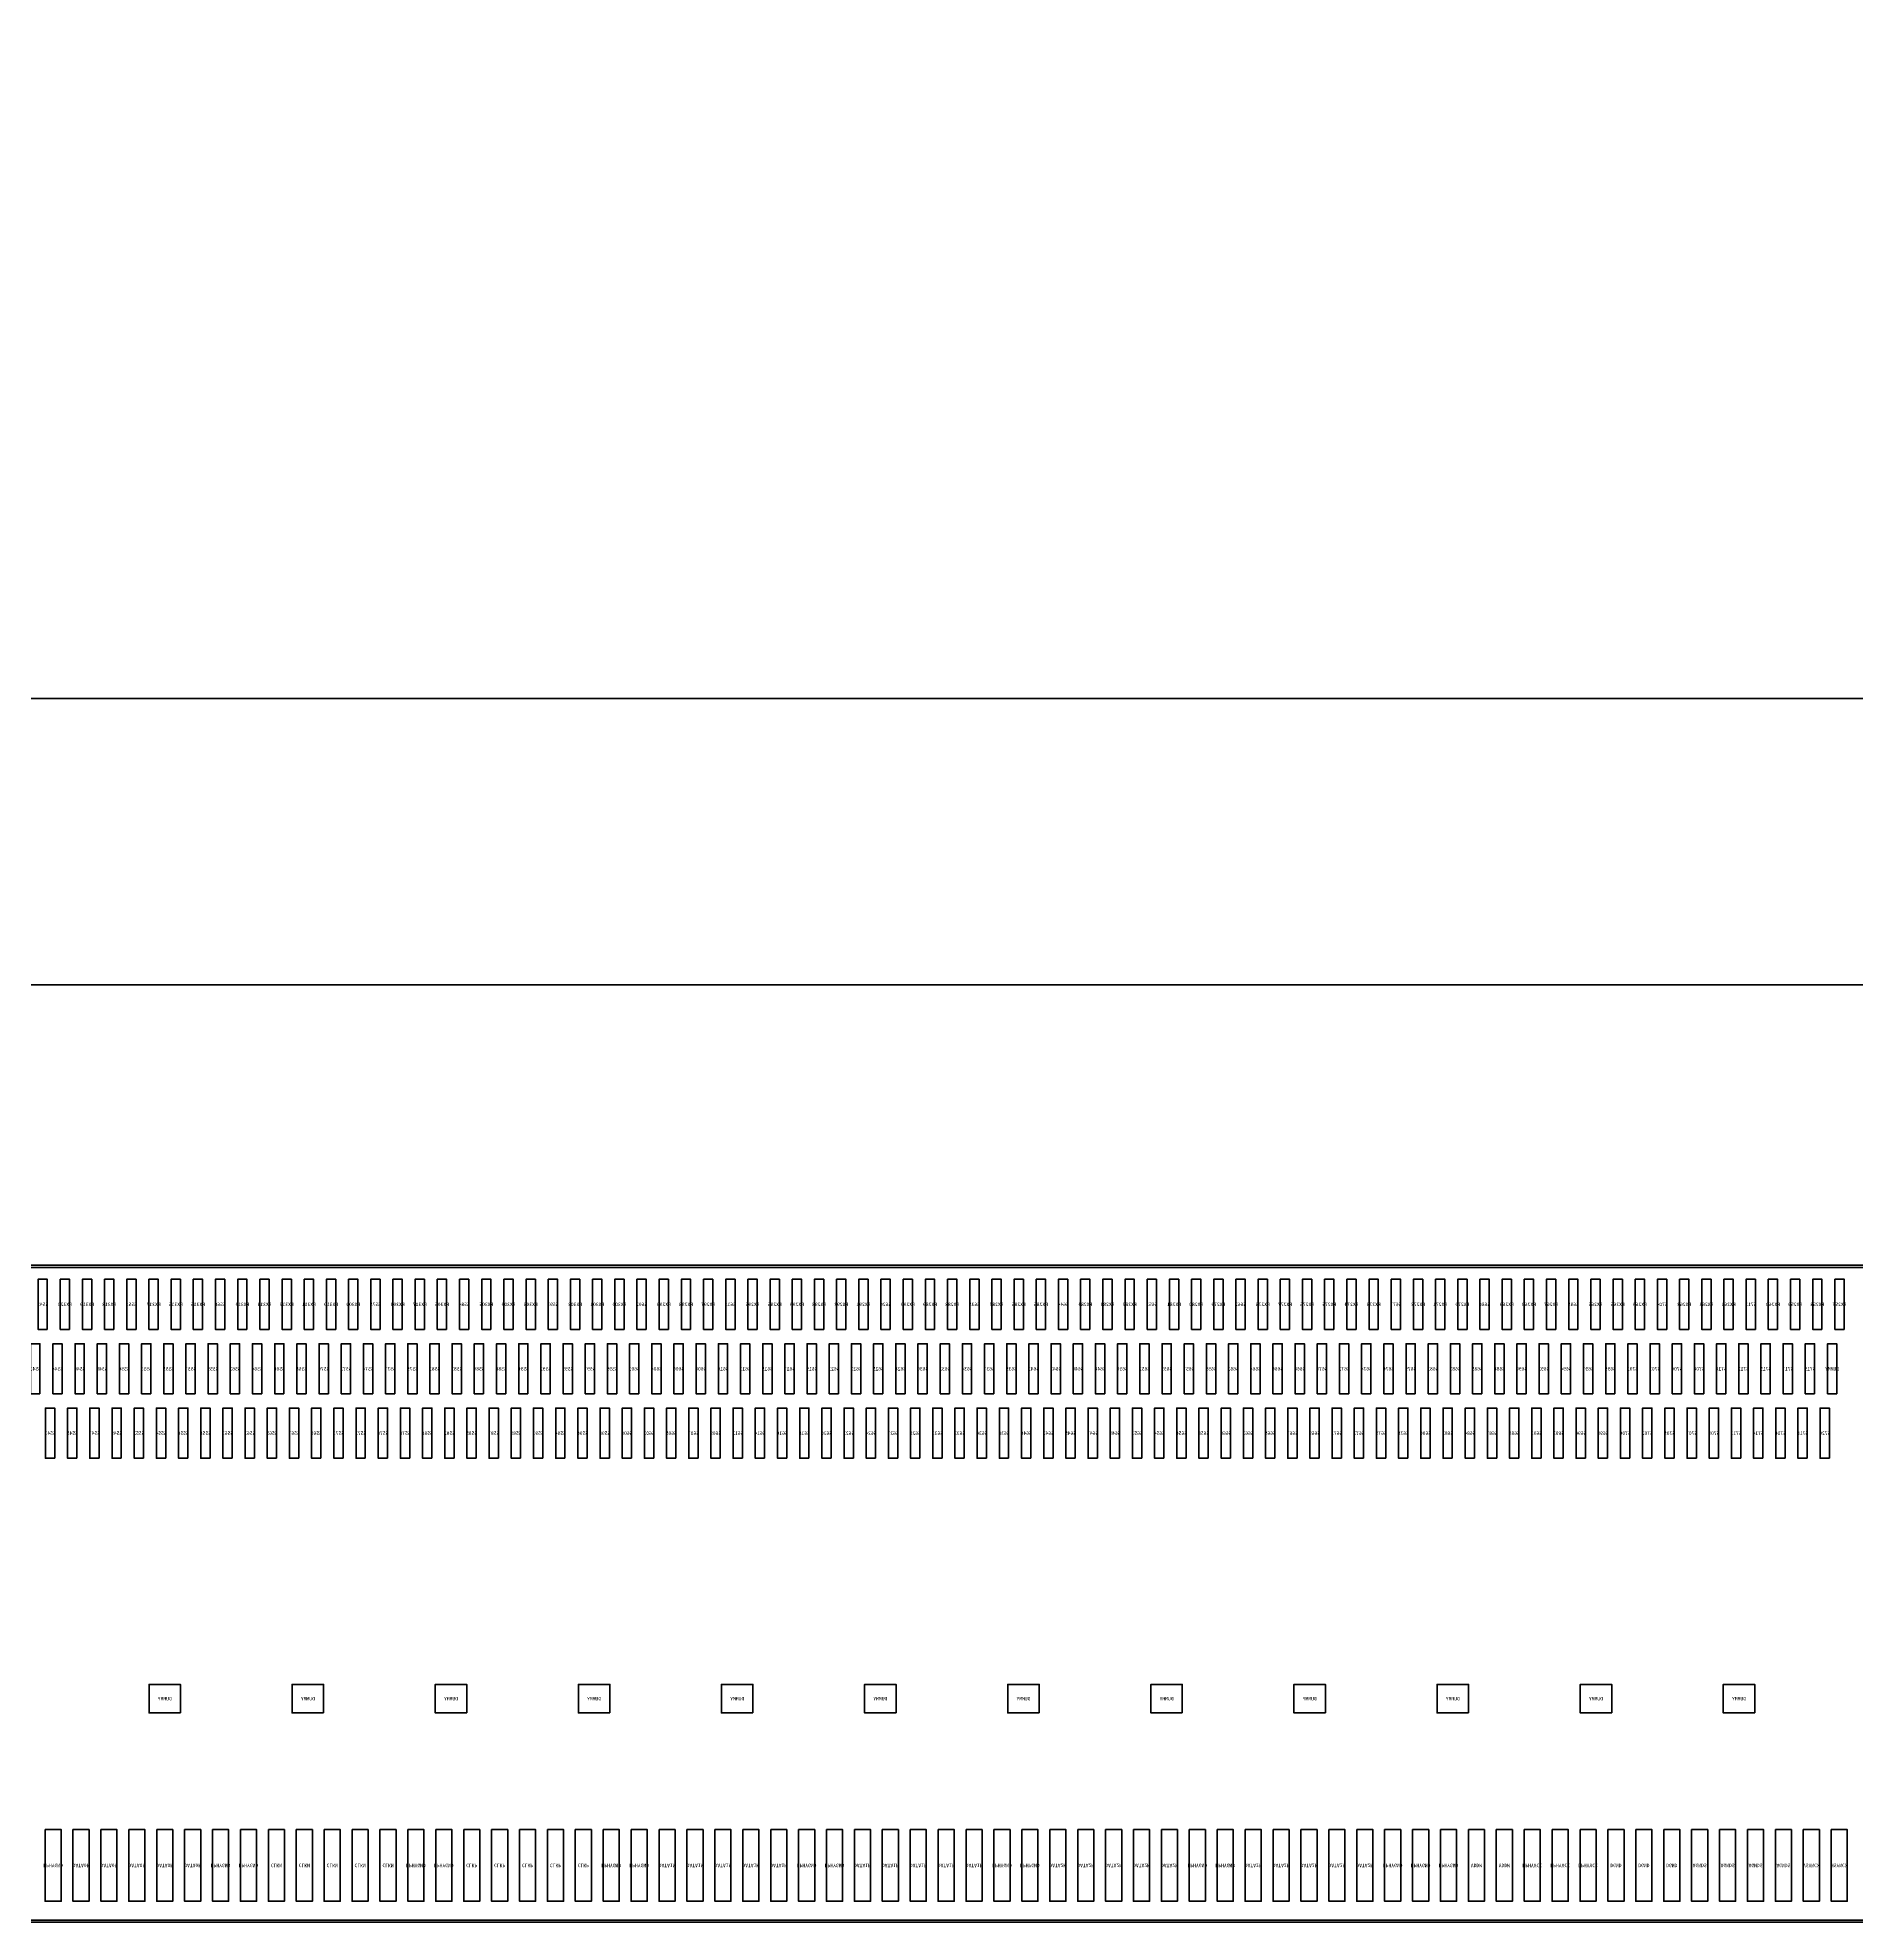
# Model space of a CAD drawing. Header units: inches. Extents: x 384 to 1427, y -468 to -47.
# Drawn here: x 1020.133 to 1022.674, y -290.273 to -287.64 of the extents above; entities that cross this region are included whole.
import ezdxf
from ezdxf.enums import TextEntityAlignment as Align

# ---------------------------------------------------------------- set-up
doc = ezdxf.new("R2010")
doc.units = ezdxf.units.IN
doc.header["$LTSCALE"] = 1.21
doc.header["$MEASUREMENT"] = 0
doc.layers.get('0').update_dxf_attribs({"linetype": 'CONTINUOUS'})
for name, color, linetype, lineweight in [('2ITO.drawing', 4, 'CONTINUOUS', 100), ('LABEL.drawing', 7, 'CONTINUOUS', 100), ('TFT_line.drawing', 3, 'CONTINUOUS', 100)]:
    doc.layers.add(name, color=color, linetype=linetype, lineweight=lineweight)
doc.layers.add('标 注', color=3, linetype='CONTINUOUS')
doc.styles.get("Standard").update_dxf_attribs({"font": 'txt', "width": 0.8})

# ---------------------------------------------------------------- blocks, each defined once
blk = doc.blocks.new('z_ILB3_NOT')
at = {"layer": 'TFT_line.drawing', "color": 3, "linetype": 'Continuous', "lineweight": 100}
blk.add_lwpolyline([(-0.01125, -0.05), (0.01125, -0.05), (0.01125, 0.05), (-0.01125, 0.05)], close=True, dxfattribs=at)
blk = doc.blocks.new('z_DMY1')
at = {"layer": 'TFT_line.drawing', "color": 3, "linetype": 'Continuous', "lineweight": 100}
blk.add_lwpolyline([(-0.022, -0.02), (0.022, -0.02), (0.022, 0.02), (-0.022, 0.02)], close=True, dxfattribs=at)
blk = doc.blocks.new('z_PAD_DUMMY_NOT')
at = {"color": 1, "linetype": 'Continuous', "lineweight": 100}
for p in [(0.9, -0.1465), (1.1, -0.1465), (1.3, -0.1465), (1.5, -0.1465), (1.7, -0.1465), (1.9, -0.1465), (2.1, -0.1465), (2.3, -0.1465), (2.5, -0.1465), (2.7, -0.1465), (2.9, -0.1465), (3.1, -0.1465)]:
    blk.add_blockref('z_DMY1', p, dxfattribs=at)
blk = doc.blocks.new('S_PAD_NOT')
at = {"layer": 'TFT_line.drawing', "color": 3, "linetype": 'Continuous', "lineweight": 100}
blk.add_lwpolyline([(-0.0065, -0.035), (0.0065, -0.035), (0.0065, 0.035), (-0.0065, 0.035)], close=True, dxfattribs=at)
blk = doc.blocks.new('ST7102_padlocation_NOT')
at = {"layer": 'TFT_line.drawing', "color": 3, "linetype": 'Continuous', "lineweight": 100}
for points in [[(-11.25, -0.459), (11.25, -0.459), (11.25, 0.459), (-11.25, 0.459)], [(-11.247, -0.456), (11.247, -0.456), (11.247, 0.456), (-11.247, 0.456)]]:
    blk.add_lwpolyline(points, close=True, dxfattribs=at)
at = {"color": 1, "linetype": 'Continuous', "lineweight": 100}
for name, p in [('S_PAD_NOT', (0.7596, 0.4045)), ('S_PAD_NOT', (0.7906, 0.4045)), ('S_PAD_NOT', (0.8216, 0.4045)), ('S_PAD_NOT', (0.8526, 0.4045)), ('S_PAD_NOT', (0.8836, 0.4045)), ('S_PAD_NOT', (0.9146, 0.4045)), ('S_PAD_NOT', (0.9456, 0.4045)), ('S_PAD_NOT', (0.9766, 0.4045)), ('S_PAD_NOT', (1.0076, 0.4045)), ('S_PAD_NOT', (1.0386, 0.4045)), ('S_PAD_NOT', (1.0696, 0.4045)), ('S_PAD_NOT', (1.1006, 0.4045)), ('S_PAD_NOT', (1.1316, 0.4045)), ('S_PAD_NOT', (1.1626, 0.4045)), ('S_PAD_NOT', (1.1936, 0.4045)), ('S_PAD_NOT', (1.2246, 0.4045)), ('S_PAD_NOT', (1.2556, 0.4045)), ('S_PAD_NOT', (1.2866, 0.4045)), ('S_PAD_NOT', (1.3176, 0.4045)), ('S_PAD_NOT', (1.3486, 0.4045)), ('S_PAD_NOT', (1.3796, 0.4045)), ('S_PAD_NOT', (1.4106, 0.4045)), ('S_PAD_NOT', (1.4416, 0.4045)), ('S_PAD_NOT', (1.4726, 0.4045)), ('S_PAD_NOT', (1.5036, 0.4045)), ('S_PAD_NOT', (1.5346, 0.4045)), ('S_PAD_NOT', (1.5656, 0.4045)), ('S_PAD_NOT', (1.5966, 0.4045)), ('S_PAD_NOT', (1.6276, 0.4045)), ('S_PAD_NOT', (1.6586, 0.4045)), ('S_PAD_NOT', (1.6896, 0.4045)), ('S_PAD_NOT', (1.7206, 0.4045)), ('S_PAD_NOT', (1.7516, 0.4045)), ('S_PAD_NOT', (1.7826, 0.4045)), ('S_PAD_NOT', (1.8136, 0.4045)), ('S_PAD_NOT', (1.8446, 0.4045)), ('S_PAD_NOT', (1.8756, 0.4045)), ('S_PAD_NOT', (1.9066, 0.4045)), ('S_PAD_NOT', (1.9376, 0.4045)), ('S_PAD_NOT', (1.9686, 0.4045)), ('S_PAD_NOT', (1.9996, 0.4045)), ('S_PAD_NOT', (2.0306, 0.4045)), ('S_PAD_NOT', (2.0616, 0.4045)), ('S_PAD_NOT', (2.0926, 0.4045)), ('S_PAD_NOT', (2.1236, 0.4045)), ('S_PAD_NOT', (2.1546, 0.4045)), ('S_PAD_NOT', (2.1856, 0.4045)), ('S_PAD_NOT', (2.2166, 0.4045)), ('S_PAD_NOT', (2.2476, 0.4045)), ('S_PAD_NOT', (2.2786, 0.4045)), ('S_PAD_NOT', (2.3096, 0.4045)), ('S_PAD_NOT', (2.3406, 0.4045)), ('S_PAD_NOT', (2.3716, 0.4045)), ('S_PAD_NOT', (2.4026, 0.4045)), ('S_PAD_NOT', (2.4336, 0.4045)), ('S_PAD_NOT', (2.4646, 0.4045)), ('S_PAD_NOT', (2.4956, 0.4045)), ('S_PAD_NOT', (2.5266, 0.4045)), ('S_PAD_NOT', (2.5576, 0.4045)), ('S_PAD_NOT', (2.5886, 0.4045)), ('S_PAD_NOT', (2.6196, 0.4045)), ('S_PAD_NOT', (2.6506, 0.4045)), ('S_PAD_NOT', (2.6816, 0.4045)), ('S_PAD_NOT', (2.7126, 0.4045)), ('S_PAD_NOT', (2.7436, 0.4045)), ('S_PAD_NOT', (2.7746, 0.4045)), ('S_PAD_NOT', (2.8056, 0.4045)), ('S_PAD_NOT', (2.8366, 0.4045)), ('S_PAD_NOT', (2.8676, 0.4045)), ('S_PAD_NOT', (2.8986, 0.4045)), ('S_PAD_NOT', (2.9296, 0.4045)), ('S_PAD_NOT', (2.9606, 0.4045)), ('S_PAD_NOT', (2.9916, 0.4045)), ('S_PAD_NOT', (3.0226, 0.4045)), ('S_PAD_NOT', (3.0536, 0.4045)), ('S_PAD_NOT', (3.0846, 0.4045)), ('S_PAD_NOT', (3.1156, 0.4045)), ('S_PAD_NOT', (3.1466, 0.4045)), ('S_PAD_NOT', (3.1776, 0.4045)), ('S_PAD_NOT', (3.2086, 0.4045)), ('S_PAD_NOT', (3.2396, 0.4045)), ('S_PAD_NOT', (3.2706, 0.4045)), ('z_PAD_DUMMY_NOT', (0, 0)), ('S_PAD_NOT', (0.7699, 0.3145)), ('S_PAD_NOT', (0.8009, 0.3145)), ('S_PAD_NOT', (0.8319, 0.3145)), ('S_PAD_NOT', (0.8629, 0.3145)), ('S_PAD_NOT', (0.8939, 0.3145)), ('S_PAD_NOT', (0.9249, 0.3145)), ('S_PAD_NOT', (0.9559, 0.3145)), ('S_PAD_NOT', (0.9869, 0.3145)), ('S_PAD_NOT', (1.0179, 0.3145)), ('S_PAD_NOT', (1.0489, 0.3145)), ('S_PAD_NOT', (1.0799, 0.3145)), ('S_PAD_NOT', (1.1109, 0.3145)), ('S_PAD_NOT', (1.1419, 0.3145)), ('S_PAD_NOT', (1.1729, 0.3145)), ('S_PAD_NOT', (1.2039, 0.3145)), ('S_PAD_NOT', (1.2349, 0.3145)), ('S_PAD_NOT', (1.2659, 0.3145)), ('S_PAD_NOT', (1.2969, 0.3145)), ('S_PAD_NOT', (1.3279, 0.3145)), ('S_PAD_NOT', (1.3589, 0.3145)), ('S_PAD_NOT', (1.3899, 0.3145)), ('S_PAD_NOT', (1.4209, 0.3145)), ('S_PAD_NOT', (1.4519, 0.3145)), ('S_PAD_NOT', (1.4829, 0.3145)), ('S_PAD_NOT', (1.5139, 0.3145)), ('S_PAD_NOT', (1.5449, 0.3145)), ('S_PAD_NOT', (1.5759, 0.3145)), ('S_PAD_NOT', (1.6069, 0.3145)), ('S_PAD_NOT', (1.6379, 0.3145)), ('S_PAD_NOT', (1.6689, 0.3145)), ('S_PAD_NOT', (1.6999, 0.3145)), ('S_PAD_NOT', (1.7309, 0.3145)), ('S_PAD_NOT', (1.7619, 0.3145)), ('S_PAD_NOT', (1.7929, 0.3145)), ('S_PAD_NOT', (1.8239, 0.3145)), ('S_PAD_NOT', (1.8549, 0.3145)), ('S_PAD_NOT', (1.8859, 0.3145)), ('S_PAD_NOT', (1.9169, 0.3145)), ('S_PAD_NOT', (1.9479, 0.3145)), ('S_PAD_NOT', (1.9789, 0.3145)), ('S_PAD_NOT', (2.0099, 0.3145)), ('S_PAD_NOT', (2.0409, 0.3145)), ('S_PAD_NOT', (2.0719, 0.3145)), ('S_PAD_NOT', (2.1029, 0.3145)), ('S_PAD_NOT', (2.1339, 0.3145)), ('S_PAD_NOT', (2.1649, 0.3145)), ('S_PAD_NOT', (2.1959, 0.3145)), ('S_PAD_NOT', (2.2269, 0.3145)), ('S_PAD_NOT', (2.2579, 0.3145)), ('S_PAD_NOT', (2.2889, 0.3145)), ('S_PAD_NOT', (2.3199, 0.3145)), ('S_PAD_NOT', (2.3509, 0.3145)), ('S_PAD_NOT', (2.3819, 0.3145)), ('S_PAD_NOT', (2.4129, 0.3145)), ('S_PAD_NOT', (2.4439, 0.3145)), ('S_PAD_NOT', (2.4749, 0.3145)), ('S_PAD_NOT', (2.5059, 0.3145)), ('S_PAD_NOT', (2.5369, 0.3145)), ('S_PAD_NOT', (2.5679, 0.3145)), ('S_PAD_NOT', (2.5989, 0.3145)), ('S_PAD_NOT', (2.6299, 0.3145)), ('S_PAD_NOT', (2.6609, 0.3145)), ('S_PAD_NOT', (2.6919, 0.3145)), ('S_PAD_NOT', (2.7229, 0.3145)), ('S_PAD_NOT', (2.7539, 0.3145)), ('S_PAD_NOT', (2.7849, 0.3145)), ('S_PAD_NOT', (2.8159, 0.3145)), ('S_PAD_NOT', (2.8469, 0.3145)), ('S_PAD_NOT', (2.8779, 0.3145)), ('S_PAD_NOT', (2.9089, 0.3145)), ('S_PAD_NOT', (2.9399, 0.3145)), ('S_PAD_NOT', (2.9709, 0.3145)), ('S_PAD_NOT', (3.0019, 0.3145)), ('S_PAD_NOT', (3.0329, 0.3145)), ('S_PAD_NOT', (3.0639, 0.3145)), ('S_PAD_NOT', (3.0949, 0.3145)), ('S_PAD_NOT', (3.1259, 0.3145)), ('S_PAD_NOT', (3.1569, 0.3145)), ('S_PAD_NOT', (3.1879, 0.3145)), ('S_PAD_NOT', (3.2189, 0.3145)), ('S_PAD_NOT', (3.2499, 0.3145)), ('S_PAD_NOT', (3.2809, 0.3145)), ('S_PAD_NOT', (0.7802, 0.2245)), ('S_PAD_NOT', (0.8112, 0.2245)), ('S_PAD_NOT', (0.8422, 0.2245)), ('S_PAD_NOT', (0.8732, 0.2245)), ('S_PAD_NOT', (0.9042, 0.2245)), ('S_PAD_NOT', (0.9352, 0.2245)), ('S_PAD_NOT', (0.9662, 0.2245)), ('S_PAD_NOT', (0.9972, 0.2245)), ('S_PAD_NOT', (1.0282, 0.2245)), ('S_PAD_NOT', (1.0592, 0.2245)), ('S_PAD_NOT', (1.0902, 0.2245)), ('S_PAD_NOT', (1.1212, 0.2245)), ('S_PAD_NOT', (1.1522, 0.2245)), ('S_PAD_NOT', (1.1832, 0.2245)), ('S_PAD_NOT', (1.2142, 0.2245)), ('S_PAD_NOT', (1.2452, 0.2245)), ('S_PAD_NOT', (1.2762, 0.2245)), ('S_PAD_NOT', (1.3072, 0.2245)), ('S_PAD_NOT', (1.3382, 0.2245)), ('S_PAD_NOT', (1.3692, 0.2245)), ('S_PAD_NOT', (1.4002, 0.2245)), ('S_PAD_NOT', (1.4312, 0.2245)), ('S_PAD_NOT', (1.4622, 0.2245)), ('S_PAD_NOT', (1.4932, 0.2245)), ('S_PAD_NOT', (1.5242, 0.2245)), ('S_PAD_NOT', (1.5552, 0.2245)), ('S_PAD_NOT', (1.5862, 0.2245)), ('S_PAD_NOT', (1.6172, 0.2245)), ('S_PAD_NOT', (1.6482, 0.2245)), ('S_PAD_NOT', (1.6792, 0.2245)), ('S_PAD_NOT', (1.7102, 0.2245)), ('S_PAD_NOT', (1.7412, 0.2245)), ('S_PAD_NOT', (1.7722, 0.2245)), ('S_PAD_NOT', (1.8032, 0.2245)), ('S_PAD_NOT', (1.8342, 0.2245)), ('S_PAD_NOT', (1.8652, 0.2245)), ('S_PAD_NOT', (1.8962, 0.2245)), ('S_PAD_NOT', (1.9272, 0.2245)), ('S_PAD_NOT', (1.9582, 0.2245)), ('S_PAD_NOT', (1.9892, 0.2245)), ('S_PAD_NOT', (2.0202, 0.2245)), ('S_PAD_NOT', (2.0512, 0.2245)), ('S_PAD_NOT', (2.0822, 0.2245)), ('S_PAD_NOT', (2.1132, 0.2245)), ('S_PAD_NOT', (2.1442, 0.2245)), ('S_PAD_NOT', (2.1752, 0.2245)), ('S_PAD_NOT', (2.2062, 0.2245)), ('S_PAD_NOT', (2.2372, 0.2245)), ('S_PAD_NOT', (2.2682, 0.2245)), ('S_PAD_NOT', (2.2992, 0.2245)), ('S_PAD_NOT', (2.3302, 0.2245)), ('S_PAD_NOT', (2.3612, 0.2245)), ('S_PAD_NOT', (2.3922, 0.2245)), ('S_PAD_NOT', (2.4232, 0.2245)), ('S_PAD_NOT', (2.4542, 0.2245)), ('S_PAD_NOT', (2.4852, 0.2245)), ('S_PAD_NOT', (2.5162, 0.2245)), ('S_PAD_NOT', (2.5472, 0.2245)), ('S_PAD_NOT', (2.5782, 0.2245)), ('S_PAD_NOT', (2.6092, 0.2245)), ('S_PAD_NOT', (2.6402, 0.2245)), ('S_PAD_NOT', (2.6712, 0.2245)), ('S_PAD_NOT', (2.7022, 0.2245)), ('S_PAD_NOT', (2.7332, 0.2245)), ('S_PAD_NOT', (2.7642, 0.2245)), ('S_PAD_NOT', (2.7952, 0.2245)), ('S_PAD_NOT', (2.8262, 0.2245)), ('S_PAD_NOT', (2.8572, 0.2245)), ('S_PAD_NOT', (2.8882, 0.2245)), ('S_PAD_NOT', (2.9192, 0.2245)), ('S_PAD_NOT', (2.9502, 0.2245)), ('S_PAD_NOT', (2.9812, 0.2245)), ('S_PAD_NOT', (3.0122, 0.2245)), ('S_PAD_NOT', (3.0432, 0.2245)), ('S_PAD_NOT', (3.0742, 0.2245)), ('S_PAD_NOT', (3.1052, 0.2245)), ('S_PAD_NOT', (3.1362, 0.2245)), ('S_PAD_NOT', (3.1672, 0.2245)), ('S_PAD_NOT', (3.1982, 0.2245)), ('S_PAD_NOT', (3.2292, 0.2245)), ('S_PAD_NOT', (3.2602, 0.2245))]:
    blk.add_blockref(name, p, dxfattribs=at)
at = {"color": 1, "linetype": 'Continuous', "lineweight": 100, "rotation": 180}
for p in [(0.76, -0.3795), (0.799, -0.3795), (0.838, -0.3795), (0.877, -0.3795), (0.916, -0.3795), (0.955, -0.3795), (0.994, -0.3795), (1.033, -0.3795), (1.072, -0.3795), (1.111, -0.3795), (1.15, -0.3795), (1.189, -0.3795), (1.228, -0.3795), (1.267, -0.3795), (1.306, -0.3795), (1.345, -0.3795), (1.384, -0.3795), (1.423, -0.3795), (1.462, -0.3795), (1.501, -0.3795), (1.54, -0.3795), (1.579, -0.3795), (1.618, -0.3795), (1.657, -0.3795), (1.696, -0.3795), (1.735, -0.3795), (1.774, -0.3795), (1.813, -0.3795), (1.852, -0.3795), (1.891, -0.3795), (1.93, -0.3795), (1.969, -0.3795), (2.008, -0.3795), (2.047, -0.3795), (2.086, -0.3795), (2.125, -0.3795), (2.164, -0.3795), (2.203, -0.3795), (2.242, -0.3795), (2.281, -0.3795), (2.32, -0.3795), (2.359, -0.3795), (2.398, -0.3795), (2.437, -0.3795), (2.476, -0.3795), (2.515, -0.3795), (2.554, -0.3795), (2.593, -0.3795), (2.632, -0.3795), (2.671, -0.3795), (2.71, -0.3795), (2.749, -0.3795), (2.788, -0.3795), (2.827, -0.3795), (2.866, -0.3795), (2.905, -0.3795), (2.944, -0.3795), (2.983, -0.3795), (3.022, -0.3795), (3.061, -0.3795), (3.1, -0.3795), (3.139, -0.3795), (3.178, -0.3795), (3.217, -0.3795), (3.256, -0.3795)]:
    blk.add_blockref('z_ILB3_NOT', p, dxfattribs=at)
at = {"layer": 'LABEL.drawing', "color": 7, "linetype": 'Continuous', "lineweight": 100}
for s, p in [('RX257', (0.7596, 0.4045)), ('RX258', (0.7906, 0.4045)), ('RX259', (0.8216, 0.4045)), ('RX260', (0.8526, 0.4045)), ('S713', (0.8836, 0.4045)), ('RX261', (0.9146, 0.4045)), ('RX262', (0.9456, 0.4045)), ('RX263', (0.9766, 0.4045)), ('S704', (1.0076, 0.4045)), ('RX264', (1.0386, 0.4045)), ('RX265', (1.0696, 0.4045)), ('RX266', (1.1006, 0.4045)), ('S695', (1.1316, 0.4045)), ('RX267', (1.1626, 0.4045)), ('RX268', (1.1936, 0.4045)), ('RX269', (1.2246, 0.4045)), ('S686', (1.2556, 0.4045)), ('RX270', (1.2866, 0.4045)), ('RX271', (1.3176, 0.4045)), ('RX272', (1.3486, 0.4045)), ('S677', (1.3796, 0.4045)), ('RX273', (1.4106, 0.4045)), ('RX274', (1.4416, 0.4045)), ('RX275', (1.4726, 0.4045)), ('RX276', (1.5036, 0.4045)), ('RX277', (1.5346, 0.4045)), ('RX278', (1.5656, 0.4045)), ('S662', (1.5966, 0.4045)), ('RX279', (1.6276, 0.4045)), ('RX280', (1.6586, 0.4045)), ('RX281', (1.6896, 0.4045)), ('S653', (1.7206, 0.4045)), ('RX282', (1.7516, 0.4045)), ('RX283', (1.7826, 0.4045)), ('RX284', (1.8136, 0.4045)), ('S644', (1.8446, 0.4045)), ('RX285', (1.8756, 0.4045)), ('RX286', (1.9066, 0.4045)), ('RX287', (1.9376, 0.4045)), ('S635', (1.9686, 0.4045)), ('RX288', (1.9996, 0.4045)), ('RX289', (2.0306, 0.4045)), ('RX290', (2.0616, 0.4045)), ('S626', (2.0926, 0.4045)), ('RX291', (2.1236, 0.4045)), ('RX292', (2.1546, 0.4045)), ('RX293', (2.1856, 0.4045)), ('RX294', (2.2166, 0.4045)), ('RX295', (2.2476, 0.4045)), ('RX296', (2.2786, 0.4045)), ('S611', (2.3096, 0.4045)), ('RX297', (2.3406, 0.4045)), ('RX298', (2.3716, 0.4045)), ('RX299', (2.4026, 0.4045)), ('S602', (2.4336, 0.4045)), ('RX300', (2.4646, 0.4045)), ('RX301', (2.4956, 0.4045)), ('RX302', (2.5266, 0.4045)), ('S593', (2.5576, 0.4045)), ('RX303', (2.5886, 0.4045)), ('RX304', (2.6196, 0.4045)), ('RX305', (2.6506, 0.4045)), ('S584', (2.6816, 0.4045)), ('RX306', (2.7126, 0.4045)), ('RX307', (2.7436, 0.4045)), ('RX308', (2.7746, 0.4045)), ('S575', (2.8056, 0.4045)), ('RX309', (2.8366, 0.4045)), ('RX310', (2.8676, 0.4045)), ('RX311', (2.8986, 0.4045)), ('RX312', (2.9296, 0.4045)), ('RX313', (2.9606, 0.4045)), ('RX314', (2.9916, 0.4045)), ('S560', (3.0226, 0.4045)), ('RX315', (3.0536, 0.4045)), ('RX316', (3.0846, 0.4045)), ('RX317', (3.1156, 0.4045)), ('S551', (3.1466, 0.4045)), ('RX318', (3.1776, 0.4045)), ('RX319', (3.2086, 0.4045)), ('RX320', (3.2396, 0.4045)), ('S542', (3.2706, 0.4045)), ('DUMMY', (0.7699, 0.3145)), ('S719', (0.8009, 0.3145)), ('S717', (0.8319, 0.3145)), ('S715', (0.8629, 0.3145)), ('S712', (0.8939, 0.3145)), ('S710', (0.9249, 0.3145)), ('S708', (0.9559, 0.3145)), ('S706', (0.9869, 0.3145)), ('S703', (1.0179, 0.3145)), ('S701', (1.0489, 0.3145)), ('S699', (1.0799, 0.3145)), ('S697', (1.1109, 0.3145)), ('S694', (1.1419, 0.3145)), ('S692', (1.1729, 0.3145)), ('S690', (1.2039, 0.3145)), ('S688', (1.2349, 0.3145)), ('S685', (1.2659, 0.3145)), ('S683', (1.2969, 0.3145)), ('S681', (1.3279, 0.3145)), ('S679', (1.3589, 0.3145)), ('S676', (1.3899, 0.3145)), ('S674', (1.4209, 0.3145)), ('S672', (1.4519, 0.3145)), ('S670', (1.4829, 0.3145)), ('S668', (1.5139, 0.3145)), ('S666', (1.5449, 0.3145)), ('S664', (1.5759, 0.3145)), ('S661', (1.6069, 0.3145)), ('S659', (1.6379, 0.3145)), ('S657', (1.6689, 0.3145)), ('S655', (1.6999, 0.3145)), ('S652', (1.7309, 0.3145)), ('S650', (1.7619, 0.3145)), ('S648', (1.7929, 0.3145)), ('S646', (1.8239, 0.3145)), ('S643', (1.8549, 0.3145)), ('S641', (1.8859, 0.3145)), ('S639', (1.9169, 0.3145)), ('S637', (1.9479, 0.3145)), ('S634', (1.9789, 0.3145)), ('S632', (2.0099, 0.3145)), ('S630', (2.0409, 0.3145)), ('S628', (2.0719, 0.3145)), ('S625', (2.1029, 0.3145)), ('S623', (2.1339, 0.3145)), ('S621', (2.1649, 0.3145)), ('S619', (2.1959, 0.3145)), ('S617', (2.2269, 0.3145)), ('S615', (2.2579, 0.3145)), ('S613', (2.2889, 0.3145)), ('S610', (2.3199, 0.3145)), ('S608', (2.3509, 0.3145)), ('S606', (2.3819, 0.3145)), ('S604', (2.4129, 0.3145)), ('S601', (2.4439, 0.3145)), ('S599', (2.4749, 0.3145)), ('S597', (2.5059, 0.3145)), ('S595', (2.5369, 0.3145)), ('S592', (2.5679, 0.3145)), ('S590', (2.5989, 0.3145)), ('S588', (2.6299, 0.3145)), ('S586', (2.6609, 0.3145)), ('S583', (2.6919, 0.3145)), ('S581', (2.7229, 0.3145)), ('S579', (2.7539, 0.3145)), ('S577', (2.7849, 0.3145)), ('S574', (2.8159, 0.3145)), ('S572', (2.8469, 0.3145)), ('S570', (2.8779, 0.3145)), ('S568', (2.9089, 0.3145)), ('S566', (2.9399, 0.3145)), ('S564', (2.9709, 0.3145)), ('S562', (3.0019, 0.3145)), ('S559', (3.0329, 0.3145)), ('S557', (3.0639, 0.3145)), ('S555', (3.0949, 0.3145)), ('S553', (3.1259, 0.3145)), ('S550', (3.1569, 0.3145)), ('S548', (3.1879, 0.3145)), ('S546', (3.2189, 0.3145)), ('S544', (3.2499, 0.3145)), ('S541', (3.2809, 0.3145)), ('S720', (0.7802, 0.2245)), ('S718', (0.8112, 0.2245)), ('S716', (0.8422, 0.2245)), ('S714', (0.8732, 0.2245)), ('S711', (0.9042, 0.2245)), ('S709', (0.9352, 0.2245)), ('S707', (0.9662, 0.2245)), ('S705', (0.9972, 0.2245)), ('S702', (1.0282, 0.2245)), ('S700', (1.0592, 0.2245)), ('S698', (1.0902, 0.2245)), ('S696', (1.1212, 0.2245)), ('S693', (1.1522, 0.2245)), ('S691', (1.1832, 0.2245)), ('S689', (1.2142, 0.2245)), ('S687', (1.2452, 0.2245)), ('S684', (1.2762, 0.2245)), ('S682', (1.3072, 0.2245)), ('S680', (1.3382, 0.2245)), ('S678', (1.3692, 0.2245)), ('S675', (1.4002, 0.2245)), ('S673', (1.4312, 0.2245)), ('S671', (1.4622, 0.2245)), ('S669', (1.4932, 0.2245)), ('S667', (1.5242, 0.2245)), ('S665', (1.5552, 0.2245)), ('S663', (1.5862, 0.2245)), ('S660', (1.6172, 0.2245)), ('S658', (1.6482, 0.2245)), ('S656', (1.6792, 0.2245)), ('S654', (1.7102, 0.2245)), ('S651', (1.7412, 0.2245)), ('S649', (1.7722, 0.2245)), ('S647', (1.8032, 0.2245)), ('S645', (1.8342, 0.2245)), ('S642', (1.8652, 0.2245)), ('S640', (1.8962, 0.2245)), ('S638', (1.9272, 0.2245)), ('S636', (1.9582, 0.2245)), ('S633', (1.9892, 0.2245)), ('S631', (2.0202, 0.2245)), ('S629', (2.0512, 0.2245)), ('S627', (2.0822, 0.2245)), ('S624', (2.1132, 0.2245)), ('S622', (2.1442, 0.2245)), ('S620', (2.1752, 0.2245)), ('S618', (2.2062, 0.2245)), ('S616', (2.2372, 0.2245)), ('S614', (2.2682, 0.2245)), ('S612', (2.2992, 0.2245)), ('S609', (2.3302, 0.2245)), ('S607', (2.3612, 0.2245)), ('S605', (2.3922, 0.2245)), ('S603', (2.4232, 0.2245)), ('S600', (2.4542, 0.2245)), ('S598', (2.4852, 0.2245)), ('S596', (2.5162, 0.2245)), ('S594', (2.5472, 0.2245)), ('S591', (2.5782, 0.2245)), ('S589', (2.6092, 0.2245)), ('S587', (2.6402, 0.2245)), ('S585', (2.6712, 0.2245)), ('S582', (2.7022, 0.2245)), ('S580', (2.7332, 0.2245)), ('S578', (2.7642, 0.2245)), ('S576', (2.7952, 0.2245)), ('S573', (2.8262, 0.2245)), ('S571', (2.8572, 0.2245)), ('S569', (2.8882, 0.2245)), ('S567', (2.9192, 0.2245)), ('S565', (2.9502, 0.2245)), ('S563', (2.9812, 0.2245)), ('S561', (3.0122, 0.2245)), ('S558', (3.0432, 0.2245)), ('S556', (3.0742, 0.2245)), ('S554', (3.1052, 0.2245)), ('S552', (3.1362, 0.2245)), ('S549', (3.1672, 0.2245)), ('S547', (3.1982, 0.2245)), ('S545', (3.2292, 0.2245)), ('S543', (3.2602, 0.2245)), ('DUMMY', (0.9, -0.1465)), ('DUMMY', (1.1, -0.1465)), ('DUMMY', (1.3, -0.1465)), ('DUMMY', (1.5, -0.1465)), ('DUMMY', (1.7, -0.1465)), ('DUMMY', (1.9, -0.1465)), ('DUMMY', (2.1, -0.1465)), ('DUMMY', (2.3, -0.1465)), ('DUMMY', (2.5, -0.1465)), ('DUMMY', (2.7, -0.1465)), ('DUMMY', (2.9, -0.1465)), ('DUMMY', (3.1, -0.1465))]:
    blk.add_text(s, height=0.005, dxfattribs=at).set_placement(p, align=Align.MIDDLE_CENTER)
for s, p in [('HSYNCX', (0.76, -0.3795)), ('VSYNCX', (0.799, -0.3795)), ('AGNDS', (0.838, -0.3795)), ('AGNDS', (0.877, -0.3795)), ('AGNDS', (0.916, -0.3795)), ('AGNDS', (0.955, -0.3795)), ('DGND', (0.994, -0.3795)), ('DGND', (1.033, -0.3795)), ('DGND', (1.072, -0.3795)), ('DPHYVCC', (1.111, -0.3795)), ('DPHYVCC', (1.15, -0.3795)), ('DPHYVCC', (1.189, -0.3795)), ('VDDM', (1.228, -0.3795)), ('VDDM', (1.267, -0.3795)), ('DPHYGND', (1.306, -0.3795)), ('DPHYGND', (1.345, -0.3795)), ('DPHYGND', (1.384, -0.3795)), ('DATA2P', (1.423, -0.3795)), ('DATA2P', (1.462, -0.3795)), ('DATA2P', (1.501, -0.3795)), ('DATA2P', (1.54, -0.3795)), ('DATA2P', (1.579, -0.3795)), ('DPHYGND', (1.618, -0.3795)), ('DPHYGND', (1.657, -0.3795)), ('DATA2N', (1.696, -0.3795)), ('DATA2N', (1.735, -0.3795)), ('DATA2N', (1.774, -0.3795)), ('DATA2N', (1.813, -0.3795)), ('DATA2N', (1.852, -0.3795)), ('DPHYGND', (1.891, -0.3795)), ('DPHYGND', (1.93, -0.3795)), ('DATA1P', (1.969, -0.3795)), ('DATA1P', (2.008, -0.3795)), ('DATA1P', (2.047, -0.3795)), ('DATA1P', (2.086, -0.3795)), ('DATA1P', (2.125, -0.3795)), ('DPHYGND', (2.164, -0.3795)), ('DPHYGND', (2.203, -0.3795)), ('DATA1N', (2.242, -0.3795)), ('DATA1N', (2.281, -0.3795)), ('DATA1N', (2.32, -0.3795)), ('DATA1N', (2.359, -0.3795)), ('DATA1N', (2.398, -0.3795)), ('DPHYGND', (2.437, -0.3795)), ('DPHYGND', (2.476, -0.3795)), ('CLKP', (2.515, -0.3795)), ('CLKP', (2.554, -0.3795)), ('CLKP', (2.593, -0.3795)), ('CLKP', (2.632, -0.3795)), ('CLKP', (2.671, -0.3795)), ('DPHYGND', (2.71, -0.3795)), ('DPHYGND', (2.749, -0.3795)), ('CLKN', (2.788, -0.3795)), ('CLKN', (2.827, -0.3795)), ('CLKN', (2.866, -0.3795)), ('CLKN', (2.905, -0.3795)), ('CLKN', (2.944, -0.3795)), ('DPHYGND', (2.983, -0.3795)), ('DPHYGND', (3.022, -0.3795)), ('DATA0P', (3.061, -0.3795)), ('DATA0P', (3.1, -0.3795)), ('DATA0P', (3.139, -0.3795)), ('DATA0P', (3.178, -0.3795)), ('DATA0P', (3.217, -0.3795)), ('DPHYGND', (3.256, -0.3795))]:
    blk.add_text(s, height=0.005, rotation=180, dxfattribs=at).set_placement(p, align=Align.MIDDLE_CENTER)
blk = doc.blocks.new('ic_all')
at = {"color": 1, "linetype": 'Continuous', "lineweight": 100, "xscale": -1}
blk.add_blockref('ST7102_padlocation_NOT', (0, 0), dxfattribs=at)
blk = doc.blocks.new('zw$7216')
at = {"layer": '2ITO.drawing', "linetype": 'Continuous', "lineweight": 100}
blk.add_lwpolyline([(-28.98, -48.2), (28.98, -48.2), (28.98, 47.7), (-28.98, 47.7)], close=True, dxfattribs=at)
at = {"layer": '2ITO.drawing', "color": 6}
blk.add_lwpolyline([(-28.78, 47.5), (28.78, 47.5), (28.78, -47.8), (-28.78, -47.8)], close=True, dxfattribs=at)
at = {"layer": '2ITO.drawing', "linetype": 'Continuous', "lineweight": 100}
blk.add_blockref('ic_all', (0, -49.051), dxfattribs=at)

msp = doc.modelspace()

# ---------------------------------------------------------------- block references
at = {"layer": '标 注', "color": 5}
msp.add_blockref('zw$7216', (1023.4104, -240.763), dxfattribs=at)

doc.saveas('drawing.dxf')
